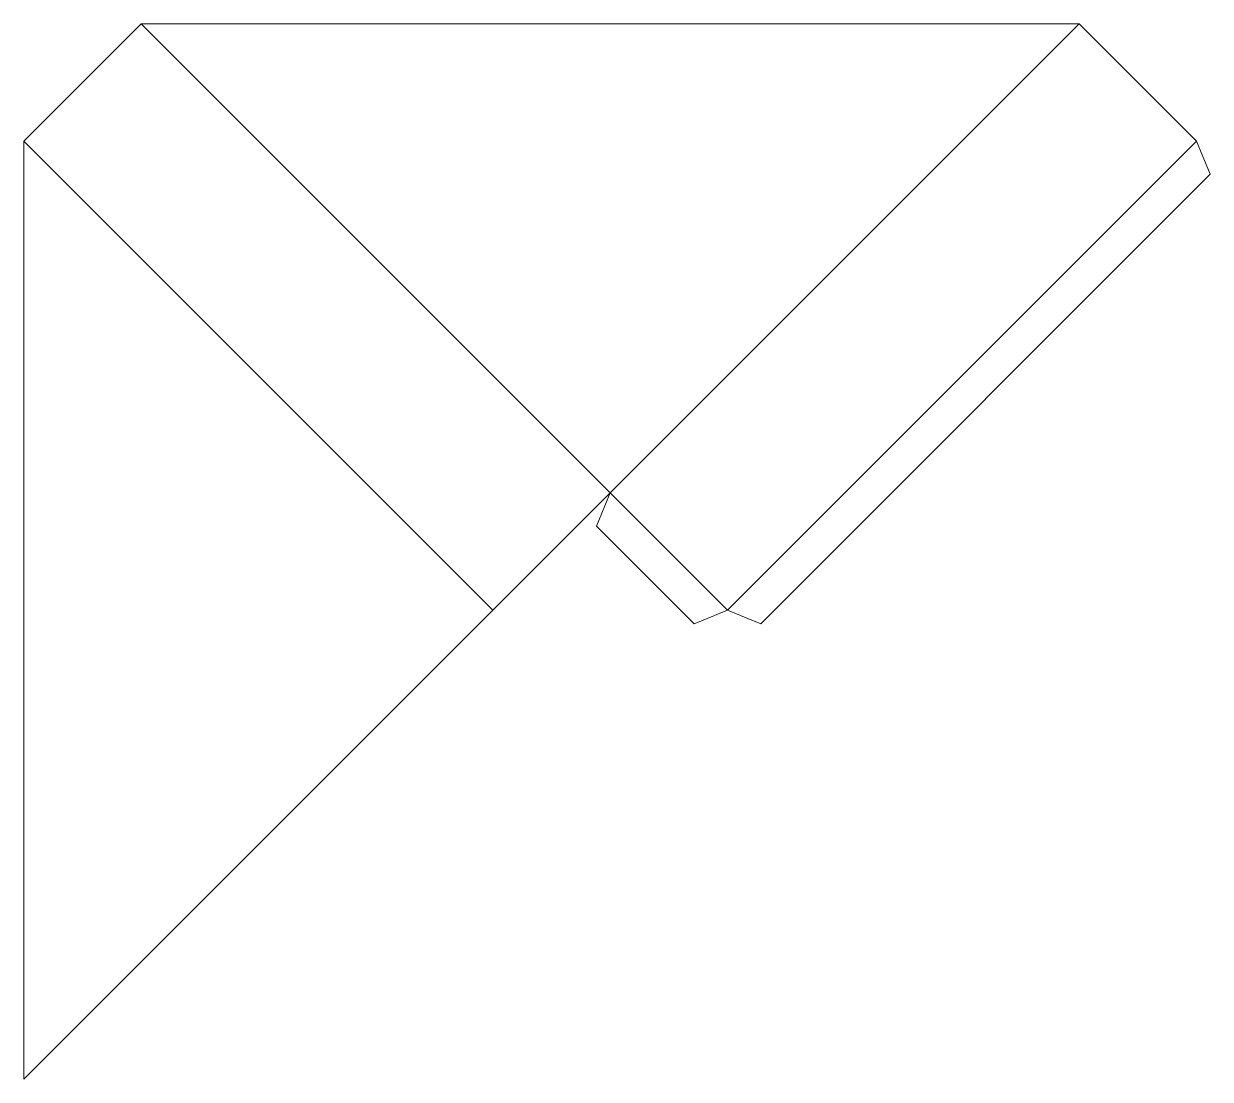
# Model space of a CAD drawing. Header units: centimetres. Extents: x -14.9 to 14.9, y -13.3 to 13.3.
import ezdxf

# ---------------------------------------------------------------- set-up
doc = ezdxf.new("R2010")
doc.units = ezdxf.units.CM
doc.header["$MEASUREMENT"] = 0
doc.layers.add('Camada 1', color=7, linetype='Continuous')

msp = doc.modelspace()

# ---------------------------------------------------------------- linework, layer by layer
at = {"layer": 'Camada 1', "lineweight": 18}
msp.add_open_spline([(2.77834, -1.47523), (2.77834, -1.47523), (1.94238, -1.81945), (1.94238, -1.81945), (1.94238, -1.81945), (1.94238, -1.81945), (-0.51632, 0.63925), (-0.51632, 0.63925), (-0.51632, 0.63925), (-0.51632, 0.63925), (-0.1721, 1.47521), (-0.1721, 1.47521), (-0.1721, 1.47521), (-0.1721, 1.47521), (-3.12254, -1.47523), (-3.12254, -1.47523), (-3.12254, -1.47523), (-3.12254, -1.47523), (-14.9243, -13.27699), (-14.9243, -13.27699), (-14.9243, -13.27699), (-14.9243, -13.27699), (-14.9243, 10.32653), (-14.9243, 10.32653), (-14.9243, 10.32653), (-14.9243, 10.32653), (-11.97386, 13.27697), (-11.97386, 13.27697), (-11.97386, 13.27697), (-11.97386, 13.27697), (11.62966, 13.27697), (11.62966, 13.27697), (11.62966, 13.27697), (11.62966, 13.27697), (14.5801, 10.32653), (14.5801, 10.32653), (14.5801, 10.32653), (14.5801, 10.32653), (14.92432, 9.49057), (14.92432, 9.49057), (14.92432, 9.49057), (14.92432, 9.49057), (3.6143, -1.81945), (3.6143, -1.81945), (3.6143, -1.81945), (3.6143, -1.81945), (2.77834, -1.47523), (2.77834, -1.47523)], degree=3, knots=[0, 0, 0, 0, 0.07692308, 0.07692308, 0.07692308, 0.07692308, 0.15384615, 0.15384615, 0.15384615, 0.15384615, 0.23076923, 0.23076923, 0.23076923, 0.23076923, 0.30769231, 0.30769231, 0.30769231, 0.30769231, 0.38461538, 0.38461538, 0.38461538, 0.38461538, 0.46153846, 0.46153846, 0.46153846, 0.46153846, 0.53846154, 0.53846154, 0.53846154, 0.53846154, 0.61538462, 0.61538462, 0.61538462, 0.61538462, 0.69230769, 0.69230769, 0.69230769, 0.69230769, 0.76923077, 0.76923077, 0.76923077, 0.76923077, 0.84615385, 0.84615385, 0.84615385, 0.84615385, 1, 1, 1, 1], dxfattribs=at)
at = {"layer": 'Camada 1', "color": 22, "lineweight": 18}
for points in [[(2.77834, -1.47523), (2.77834, -1.47523), (-11.97386, 13.27697), (-11.97386, 13.27697)], [(11.62966, 13.27697), (11.62966, 13.27697), (-0.1721, 1.47521), (-0.1721, 1.47521)], [(-3.12254, -1.47523), (-3.12254, -1.47523), (-14.9243, 10.32653), (-14.9243, 10.32653)], [(14.5801, 10.32653), (14.5801, 10.32653), (2.77834, -1.47523), (2.77834, -1.47523)]]:
    msp.add_open_spline(points, degree=3, dxfattribs=at)

doc.saveas('drawing.dxf')
